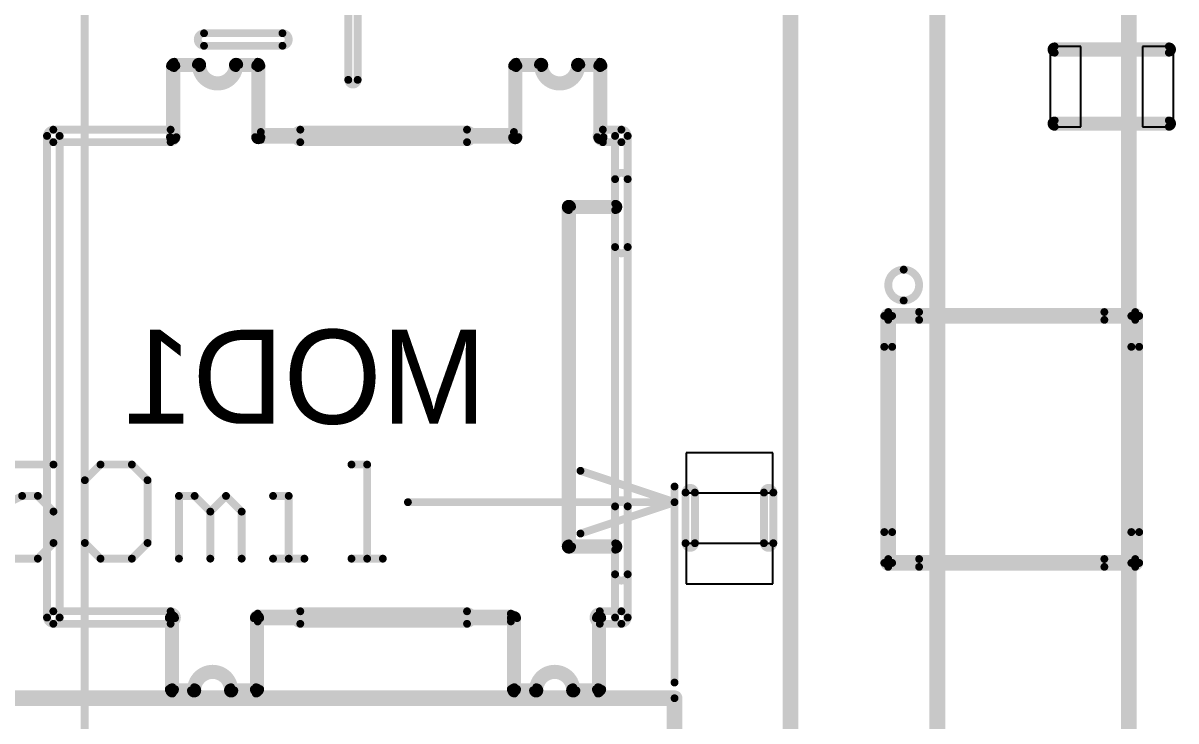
# Model space of a CAD drawing. Header units: millimetres. Extents: x 14 to 185, y 20 to 238.
# Drawn here: x 24.88 to 43.55, y 96.41 to 107.71 of the extents above; entities that cross this region are included whole.
import ezdxf

# ---------------------------------------------------------------- set-up
doc = ezdxf.new("R2010")
doc.units = ezdxf.units.MM
for name, color, linetype in [('BottomOverlay', 54, 'Continuous'), ('Mechanical2', 216, 'Continuous'), ('TopOverlay', 2, 'Continuous')]:
    doc.layers.add(name, color=color, linetype=linetype)

# ---------------------------------------------------------------- blocks, each defined once
blk = doc.blocks.new('ACROBOTIC_DIS_00003_3')
at = {"layer": 'TopOverlay', "const_width": 0.254}
for points in [[(17.594, -19.06), (-9.906, -19.06)], [(17.594, -22.16), (-9.906, -22.16)], [(11.176, -24.536), (-3.556, -24.536)]]:
    blk.add_lwpolyline(points, dxfattribs=at)
blk = doc.blocks.new('POLOLU_2122_5')
at = {"layer": 'Mechanical2', "const_width": 0.127}
for points in [[(-5.588, 13.716), (-5.08, 15.24)], [(-2.159, 15.24), (-5.334, 15.24)], [(-4.572, 13.716), (-5.08, 15.24)], [(-5.08, 10.922), (-5.08, 15.24)], [(9.525, 15.24), (-1.905, 15.24)], [(-1.905, -1.27), (-1.905, 15.24)], [(-4.1656, 10.2616), (-4.1656, 10.5156)], [(-4.1656, 10.0076), (-4.1656, 10.5156)], [(-5.6896, 10.0076), (-5.6896, 10.2616)], [(-4.1656, 10.2616), (-5.6896, 10.2616)], [(-4.1656, 8.9916), (-4.1656, 9.2456)], [(-4.1656, 8.7376), (-4.1656, 9.2456)], [(-5.1816, 8.7376), (-5.1816, 8.9916)], [(-4.1656, 8.9916), (-5.1816, 8.9916)], [(-5.1816, 7.9756), (-4.9276, 8.2296)], [(-4.1656, 8.2296), (-4.9276, 8.2296)], [(-4.9276, 7.7216), (-5.1816, 7.9756)], [(-5.1816, 7.4676), (-4.9276, 7.7216)], [(-4.1656, 7.7216), (-4.9276, 7.7216)], [(-4.1656, 7.7216), (-4.9276, 7.7216)], [(-5.1816, 7.2136), (-5.1816, 7.4676)], [(-4.1656, 7.2136), (-5.1816, 7.2136)], [(-5.6896, 6.4516), (-5.4356, 6.7056)], [(-4.4196, 6.7056), (-5.4356, 6.7056)], [(-4.1656, 6.4516), (-4.4196, 6.7056)], [(-5.6896, 5.9436), (-5.6896, 6.4516)], [(-4.1656, 5.9436), (-4.1656, 6.4516)], [(-5.4356, 5.6896), (-5.6896, 5.9436)], [(-4.4196, 5.6896), (-4.1656, 5.9436)], [(-4.4196, 5.6896), (-5.4356, 5.6896)], [(-5.6896, 4.1656), (-5.6896, 5.1816)], [(-5.1816, 4.9276), (-4.9276, 5.1816)], [(-4.4196, 5.1816), (-4.9276, 5.1816)], [(-4.1656, 4.9276), (-4.4196, 5.1816)], [(-5.1816, 4.6736), (-5.1816, 4.9276)], [(-4.1656, 4.4196), (-4.1656, 4.9276)], [(-4.9276, 4.1656), (-5.1816, 4.6736)]]:
    blk.add_lwpolyline(points, dxfattribs=at)
at = {"layer": 'Mechanical2', "const_width": 0.0635}
for points in [[(-5.36575, 15.24, 1), (-5.30225, 15.24, 1)], [(-5.11175, 15.24, 1), (-5.04825, 15.24, 1)], [(-5.11175, 15.24, 1), (-5.04825, 15.24, 1)], [(-5.11175, 15.24, 1), (-5.04825, 15.24, 1)], [(-2.19075, 15.24, 1), (-2.12725, 15.24, 1)], [(-1.93675, 15.24, 1), (-1.87325, 15.24, 1)], [(-1.93675, 15.24, 1), (-1.87325, 15.24, 1)], [(-5.61975, 13.716, 1), (-5.55625, 13.716, 1)], [(-4.60375, 13.716, 1), (-4.54025, 13.716, 1)], [(-5.11175, 10.922, 1), (-5.04825, 10.922, 1)], [(-4.19735, 10.5156, 1), (-4.13385, 10.5156, 1)], [(-4.19735, 10.5156, 1), (-4.13385, 10.5156, 1)], [(-5.72135, 10.2616, 1), (-5.65785, 10.2616, 1)], [(-5.72135, 10.2616, 1), (-5.65785, 10.2616, 1)], [(-4.19735, 10.2616, 1), (-4.13385, 10.2616, 1)], [(-4.19735, 10.2616, 1), (-4.13385, 10.2616, 1)], [(-5.72135, 10.0076, 1), (-5.65785, 10.0076, 1)], [(-4.19735, 10.0076, 1), (-4.13385, 10.0076, 1)], [(-4.19735, 9.2456, 1), (-4.13385, 9.2456, 1)], [(-4.19735, 9.2456, 1), (-4.13385, 9.2456, 1)], [(-5.21335, 8.9916, 1), (-5.14985, 8.9916, 1)], [(-5.21335, 8.9916, 1), (-5.14985, 8.9916, 1)], [(-4.19735, 8.9916, 1), (-4.13385, 8.9916, 1)], [(-4.19735, 8.9916, 1), (-4.13385, 8.9916, 1)], [(-5.21335, 8.7376, 1), (-5.14985, 8.7376, 1)], [(-4.19735, 8.7376, 1), (-4.13385, 8.7376, 1)], [(-4.95935, 8.2296, 1), (-4.89585, 8.2296, 1)], [(-4.95935, 8.2296, 1), (-4.89585, 8.2296, 1)], [(-4.19735, 8.2296, 1), (-4.13385, 8.2296, 1)], [(-5.21335, 7.9756, 1), (-5.14985, 7.9756, 1)], [(-5.21335, 7.9756, 1), (-5.14985, 7.9756, 1)], [(-4.95935, 7.7216, 1), (-4.89585, 7.7216, 1)], [(-4.95935, 7.7216, 1), (-4.89585, 7.7216, 1)], [(-4.95935, 7.7216, 1), (-4.89585, 7.7216, 1)], [(-4.95935, 7.7216, 1), (-4.89585, 7.7216, 1)], [(-4.19735, 7.7216, 1), (-4.13385, 7.7216, 1)], [(-4.19735, 7.7216, 1), (-4.13385, 7.7216, 1)], [(-5.21335, 7.4676, 1), (-5.14985, 7.4676, 1)], [(-5.21335, 7.4676, 1), (-5.14985, 7.4676, 1)], [(-5.21335, 7.2136, 1), (-5.14985, 7.2136, 1)], [(-5.21335, 7.2136, 1), (-5.14985, 7.2136, 1)], [(-4.19735, 7.2136, 1), (-4.13385, 7.2136, 1)], [(-5.46735, 6.7056, 1), (-5.40385, 6.7056, 1)], [(-5.46735, 6.7056, 1), (-5.40385, 6.7056, 1)], [(-4.45135, 6.7056, 1), (-4.38785, 6.7056, 1)], [(-4.45135, 6.7056, 1), (-4.38785, 6.7056, 1)], [(-5.72135, 6.4516, 1), (-5.65785, 6.4516, 1)], [(-5.72135, 6.4516, 1), (-5.65785, 6.4516, 1)], [(-4.19735, 6.4516, 1), (-4.13385, 6.4516, 1)], [(-4.19735, 6.4516, 1), (-4.13385, 6.4516, 1)], [(-5.72135, 5.9436, 1), (-5.65785, 5.9436, 1)], [(-5.72135, 5.9436, 1), (-5.65785, 5.9436, 1)], [(-4.19735, 5.9436, 1), (-4.13385, 5.9436, 1)], [(-4.19735, 5.9436, 1), (-4.13385, 5.9436, 1)], [(-5.46735, 5.6896, 1), (-5.40385, 5.6896, 1)], [(-5.46735, 5.6896, 1), (-5.40385, 5.6896, 1)], [(-4.45135, 5.6896, 1), (-4.38785, 5.6896, 1)], [(-4.45135, 5.6896, 1), (-4.38785, 5.6896, 1)], [(-5.72135, 5.1816, 1), (-5.65785, 5.1816, 1)], [(-4.95935, 5.1816, 1), (-4.89585, 5.1816, 1)], [(-4.95935, 5.1816, 1), (-4.89585, 5.1816, 1)], [(-4.45135, 5.1816, 1), (-4.38785, 5.1816, 1)], [(-4.45135, 5.1816, 1), (-4.38785, 5.1816, 1)], [(-5.21335, 4.9276, 1), (-5.14985, 4.9276, 1)], [(-5.21335, 4.9276, 1), (-5.14985, 4.9276, 1)], [(-4.19735, 4.9276, 1), (-4.13385, 4.9276, 1)], [(-4.19735, 4.9276, 1), (-4.13385, 4.9276, 1)], [(-5.21335, 4.6736, 1), (-5.14985, 4.6736, 1)], [(-5.21335, 4.6736, 1), (-5.14985, 4.6736, 1)]]:
    blk.add_lwpolyline(points, format="xyb", close=True, dxfattribs=at)
at = {"layer": 'TopOverlay', "const_width": 0.254}
for points in [[(9.525, 15.24), (-1.905, 15.24)], [(-1.905, -1.27), (-1.905, 15.24)]]:
    blk.add_lwpolyline(points, dxfattribs=at)
at = {"layer": 'TopOverlay', "const_width": 0.127}
blk.add_lwpolyline([(-1.9685, 15.24, 1), (-1.8415, 15.24, 1)], format="xyb", close=True, dxfattribs=at)
blk.add_lwpolyline([(-1.9685, 15.24, 1), (-1.8415, 15.24, 1)], format="xyb", close=True, dxfattribs=at)
blk = doc.blocks.new('ADAFRUIT_390_B_12')
at = {"layer": 'BottomOverlay'}
for p, q in [((13.096, -15.414), (11.796, -15.414)), ((11.796, -15.414), (11.796, -15.914)), ((13.096, -15.914), (13.096, -15.414)), ((11.796, -15.914), (13.096, -15.914)), ((13.096, -16.914), (11.796, -16.914)), ((11.796, -16.914), (11.796, -17.414)), ((13.096, -17.414), (13.096, -16.914)), ((11.796, -17.414), (13.096, -17.414)), ((19.025, -21.905), (18.375, -21.905)), ((18.375, -21.905), (18.375, -23.305)), ((19.025, -23.305), (19.025, -21.905)), ((20.498, -21.905), (19.848, -21.905)), ((19.848, -21.905), (19.848, -23.305)), ((20.498, -23.305), (20.498, -21.905)), ((18.375, -23.305), (19.025, -23.305)), ((19.848, -23.305), (20.498, -23.305))]:
    blk.add_line(p, q, dxfattribs=at)
at = {"layer": 'BottomOverlay', "const_width": 0.127}
for points in [[(11.795, -15.489, -1), (11.897, -15.489)], [(12.995, -15.489, -1), (13.097, -15.489)], [(16.097, -16.034, -1), (16.224, -16.034)], [(16.161, -16.097, -1), (16.161, -15.97)], [(16.097, -16.034, -1), (16.224, -16.034)], [(16.161, -16.097, -1), (16.161, -15.97)], [(16.661, -15.97, -1), (16.661, -16.097)], [(19.661, -16.097, -1), (19.661, -15.97)], [(20.098, -16.034, -1), (20.225, -16.034)], [(20.098, -16.034, -1), (20.225, -16.034)], [(20.161, -15.97, -1), (20.161, -16.097)], [(20.161, -15.97, -1), (20.161, -16.097)], [(16.224, -16.534, -1), (16.097, -16.534)], [(20.225, -16.534, -1), (20.098, -16.534)], [(11.897, -17.339, -1), (11.795, -17.339)], [(13.097, -17.339, -1), (12.995, -17.339)], [(16.097, -19.534, -1), (16.224, -19.534)], [(20.098, -19.534, -1), (20.225, -19.534)], [(16.161, -20.098, -1), (16.161, -19.971)], [(16.161, -20.098, -1), (16.161, -19.971)], [(16.224, -20.034, -1), (16.097, -20.034)], [(16.224, -20.034, -1), (16.097, -20.034)], [(16.661, -19.971, -1), (16.661, -20.098)], [(19.661, -20.098, -1), (19.661, -19.971)], [(20.225, -20.034, -1), (20.098, -20.034)], [(20.225, -20.034, -1), (20.098, -20.034)], [(20.161, -19.971, -1), (20.161, -20.098)], [(20.161, -19.971, -1), (20.161, -20.098)], [(19.021, -22.047, -1), (19.021, -21.895)], [(19.841, -21.895, -1), (19.841, -22.047)], [(19.021, -23.317, -1), (19.021, -23.165)], [(19.841, -23.165, -1), (19.841, -23.317)], [(13.143, -24.356, -1), (13.347, -24.356)], [(13.245, -24.458, -1), (13.245, -24.254)], [(13.945, -24.458, -1), (13.945, -24.254)], [(15.045, -24.254, -1), (15.045, -24.458)], [(19.245, -24.458, -1), (19.245, -24.254)], [(20.345, -24.254, -1), (20.345, -24.458)], [(20.943, -24.356, -1), (21.147, -24.356)], [(21.045, -24.254, -1), (21.045, -24.458)], [(14.344, -24.456, -1), (14.446, -24.456)], [(19.844, -24.456, -1), (19.946, -24.456)], [(12.044, -24.706, -1), (12.146, -24.706)], [(12.115, -24.747, -1), (12.115, -24.646)], [(13.347, -24.656, -1), (13.143, -24.656)], [(13.265, -24.646, -1), (13.265, -24.747)], [(21.147, -24.706, -1), (20.943, -24.706)], [(21.055, -24.768, -1), (21.055, -24.666)], [(22.174, -24.736, -1), (22.276, -24.736)], [(22.205, -24.666, -1), (22.205, -24.768)], [(12.095, -25.107, -1), (12.095, -25.005)], [(12.146, -25.056, -1), (12.044, -25.056)], [(12.095, -25.005, -1), (12.095, -25.707)], [(12.095, -25.107, -1), (12.095, -25.605)], [(14.395, -25.257, -1), (14.395, -25.155)], [(14.446, -25.206, -1), (14.344, -25.206)], [(19.946, -25.206, -1), (19.844, -25.206)], [(19.895, -25.155, -1), (19.895, -25.257)], [(22.225, -25.787, -1), (22.225, -25.085)], [(22.225, -25.685, -1), (22.225, -25.187)], [(22.276, -25.136, -1), (22.174, -25.136)], [(22.225, -25.085, -1), (22.225, -25.187)], [(12.044, -25.656, -1), (12.146, -25.656)], [(12.095, -25.707, -1), (12.095, -25.605)], [(22.174, -25.736, -1), (22.276, -25.736)], [(22.225, -25.685, -1), (22.225, -25.787)], [(12.146, -26.056, -1), (12.044, -26.056)], [(12.115, -26.126, -1), (12.115, -26.024)], [(13.182, -26.096, -1), (13.309, -26.096)], [(13.265, -26.024, -1), (13.265, -26.126)], [(20.981, -26.146, -1), (21.108, -26.146)], [(21.055, -26.146, -1), (21.055, -26.045)], [(22.276, -26.086, -1), (22.174, -26.086)], [(22.205, -26.045, -1), (22.205, -26.146)], [(13.143, -26.856, -1), (13.347, -26.856)], [(20.943, -26.856, -1), (21.147, -26.856)], [(12.337, -28.627, -1), (12.337, -28.779)], [(13.347, -29.556, -1), (13.143, -29.556)], [(21.147, -29.556, -1), (20.943, -29.556)], [(11.582, -29.845, -1), (11.786, -29.845)], [(12.044, -30.246, -1), (12.146, -30.246)], [(12.115, -30.287, -1), (12.115, -30.186)], [(13.309, -30.196, -1), (13.182, -30.196)], [(13.265, -30.186, -1), (13.265, -30.287)], [(21.108, -30.246, -1), (20.981, -30.246)], [(21.055, -30.308, -1), (21.055, -30.206)], [(22.174, -30.276, -1), (22.276, -30.276)], [(22.205, -30.206, -1), (22.205, -30.308)], [(12.095, -30.647, -1), (12.095, -30.545)], [(12.146, -30.596, -1), (12.044, -30.596)], [(12.095, -30.545, -1), (12.095, -31.247)], [(12.095, -30.647, -1), (12.095, -31.145)], [(22.225, -31.327, -1), (22.225, -30.625)], [(22.276, -30.676, -1), (22.174, -30.676)], [(22.225, -30.625, -1), (22.225, -30.727)], [(22.225, -31.225, -1), (22.225, -30.727)], [(11.786, -31.115, -1), (11.582, -31.115)], [(12.044, -31.196, -1), (12.146, -31.196)], [(12.095, -31.247, -1), (12.095, -31.145)], [(22.174, -31.276, -1), (22.276, -31.276)], [(22.225, -31.225, -1), (22.225, -31.327)], [(12.146, -31.596, -1), (12.044, -31.596)], [(12.115, -31.666, -1), (12.115, -31.564)], [(13.143, -31.656, -1), (13.347, -31.656)], [(13.265, -31.564, -1), (13.265, -31.666)], [(20.943, -31.656, -1), (21.147, -31.656)], [(21.055, -31.686, -1), (21.055, -31.585)], [(22.205, -31.585, -1), (22.205, -31.686)], [(22.276, -31.626, -1), (22.174, -31.626)], [(13.245, -33.658, -1), (13.245, -33.454)], [(21.045, -33.454, -1), (21.045, -33.658)], [(13.347, -33.556, -1), (13.143, -33.556)], [(21.147, -33.556, -1), (20.943, -33.556)]]:
    blk.add_lwpolyline(points, format="xyb", dxfattribs=at)
for points in [[(11.795, -17.339), (11.795, -15.489)], [(11.897, -17.339), (11.897, -15.489)], [(12.995, -17.339), (12.995, -15.489)], [(13.097, -17.339), (13.097, -15.489)], [(16.097, -20.034), (16.097, -16.034)], [(16.097, -16.534), (16.097, -16.034)], [(20.161, -15.97), (16.161, -15.97)], [(16.661, -15.97), (16.161, -15.97)], [(20.161, -16.097), (16.161, -16.097)], [(16.661, -16.097), (16.161, -16.097)], [(16.224, -20.034), (16.224, -16.034)], [(16.224, -16.534), (16.224, -16.034)], [(20.161, -15.97), (19.661, -15.97)], [(20.161, -16.097), (19.661, -16.097)], [(20.098, -20.034), (20.098, -16.034)], [(20.098, -16.534), (20.098, -16.034)], [(20.225, -20.034), (20.225, -16.034)], [(20.225, -16.534), (20.225, -16.034)], [(16.097, -20.034), (16.097, -19.534)], [(16.224, -20.034), (16.224, -19.534)], [(20.098, -20.034), (20.098, -19.534)], [(20.225, -20.034), (20.225, -19.534)], [(20.161, -19.971), (16.161, -19.971)], [(16.661, -19.971), (16.161, -19.971)], [(20.161, -19.971), (19.661, -19.971)], [(20.161, -20.098), (16.161, -20.098)], [(16.661, -20.098), (16.161, -20.098)], [(20.161, -20.098), (19.661, -20.098)], [(19.841, -21.895), (19.021, -21.895)], [(19.841, -22.047), (19.021, -22.047)], [(19.841, -23.165), (19.021, -23.165)], [(19.841, -23.317), (19.021, -23.317)], [(21.045, -24.254), (13.245, -24.254)], [(15.045, -24.254), (13.945, -24.254)], [(20.345, -24.254), (19.245, -24.254)], [(13.143, -24.656), (13.143, -24.356)], [(21.045, -24.458), (13.245, -24.458)], [(13.347, -24.656), (13.347, -24.356)], [(15.045, -24.458), (13.945, -24.458)], [(14.344, -25.206), (14.344, -24.456)], [(14.446, -25.206), (14.446, -24.456)], [(20.345, -24.458), (19.245, -24.458)], [(19.844, -25.206), (19.844, -24.456)], [(19.946, -25.206), (19.946, -24.456)], [(20.943, -24.706), (20.943, -24.356)], [(21.147, -24.706), (21.147, -24.356)], [(12.044, -25.056), (12.044, -24.706)], [(13.265, -24.646), (12.115, -24.646)], [(12.146, -25.056), (12.146, -24.706)], [(22.205, -24.666), (21.055, -24.666)], [(13.265, -24.747), (12.115, -24.747)], [(22.205, -24.768), (21.055, -24.768)], [(22.174, -25.136), (22.174, -24.736)], [(22.276, -25.136), (22.276, -24.736)], [(19.895, -25.155), (14.395, -25.155)], [(19.895, -25.257), (14.395, -25.257)], [(12.044, -26.056), (12.044, -25.656)], [(12.146, -26.056), (12.146, -25.656)], [(22.174, -26.086), (22.174, -25.736)], [(22.276, -26.086), (22.276, -25.736)], [(13.265, -26.024), (12.115, -26.024)], [(13.265, -26.126), (12.115, -26.126)], [(13.182, -30.196), (13.182, -26.096)], [(13.309, -30.196), (13.309, -26.096)], [(20.981, -30.246), (20.981, -26.146)], [(22.205, -26.045), (21.055, -26.045)], [(22.205, -26.146), (21.055, -26.146)], [(21.108, -30.246), (21.108, -26.146)], [(13.143, -29.556), (13.143, -26.856)], [(13.347, -29.556), (13.347, -26.856)], [(20.943, -29.556), (20.943, -26.856)], [(21.147, -29.556), (21.147, -26.856)], [(12.337, -28.627), (11.252, -28.627)], [(12.337, -28.779), (11.252, -28.779)], [(11.582, -31.115), (11.582, -29.845)], [(11.786, -31.115), (11.786, -29.845)], [(12.044, -30.596), (12.044, -30.246)], [(13.265, -30.186), (12.115, -30.186)], [(13.265, -30.287), (12.115, -30.287)], [(12.146, -30.596), (12.146, -30.246)], [(22.205, -30.206), (21.055, -30.206)], [(22.205, -30.308), (21.055, -30.308)], [(22.174, -30.676), (22.174, -30.276)], [(22.276, -30.676), (22.276, -30.276)], [(12.044, -31.596), (12.044, -31.196)], [(12.146, -31.596), (12.146, -31.196)], [(22.174, -31.626), (22.174, -31.276)], [(22.276, -31.626), (22.276, -31.276)], [(13.265, -31.564), (12.115, -31.564)], [(22.205, -31.585), (21.055, -31.585)], [(13.265, -31.666), (12.115, -31.666)], [(13.143, -33.556), (13.143, -31.656)], [(13.347, -33.556), (13.347, -31.656)], [(20.943, -33.556), (20.943, -31.656)], [(22.205, -31.686), (21.055, -31.686)], [(21.147, -33.556), (21.147, -31.656)], [(37.682, -33.047), (3, -33.047)], [(21.045, -33.454), (13.245, -33.454)], [(21.045, -33.658), (13.245, -33.658)]]:
    blk.add_lwpolyline(points, dxfattribs=at)
at = {"layer": 'BottomOverlay'}
for points, const_width in [([(11.763, -15.489, 1), (11.827, -15.489, 1)], 0.0635), ([(11.763, -15.489, 1), (11.827, -15.489, 1)], 0.0635), ([(11.865, -15.489, 1), (11.929, -15.489, 1)], 0.0635), ([(11.865, -15.489, 1), (11.929, -15.489, 1)], 0.0635), ([(12.963, -15.489, 1), (13.027, -15.489, 1)], 0.0635), ([(12.963, -15.489, 1), (13.027, -15.489, 1)], 0.0635), ([(13.065, -15.489, 1), (13.129, -15.489, 1)], 0.0635), ([(13.065, -15.489, 1), (13.129, -15.489, 1)], 0.0635), ([(16.066, -16.034, 1), (16.129, -16.034, 1)], 0.0635), ([(16.066, -16.034, 1), (16.129, -16.034, 1)], 0.0635), ([(16.066, -16.034, 1), (16.129, -16.034, 1)], 0.0635), ([(16.066, -16.034, 1), (16.129, -16.034, 1)], 0.0635), ([(16.129, -15.97, 1), (16.193, -15.97, 1)], 0.0635), ([(16.129, -15.97, 1), (16.193, -15.97, 1)], 0.0635), ([(16.129, -15.97, 1), (16.193, -15.97, 1)], 0.0635), ([(16.129, -15.97, 1), (16.193, -15.97, 1)], 0.0635), ([(16.129, -16.097, 1), (16.193, -16.097, 1)], 0.0635), ([(16.129, -16.097, 1), (16.193, -16.097, 1)], 0.0635), ([(16.129, -16.097, 1), (16.193, -16.097, 1)], 0.0635), ([(16.129, -16.097, 1), (16.193, -16.097, 1)], 0.0635), ([(16.193, -16.034, 1), (16.256, -16.034, 1)], 0.0635), ([(16.193, -16.034, 1), (16.256, -16.034, 1)], 0.0635), ([(16.193, -16.034, 1), (16.256, -16.034, 1)], 0.0635), ([(16.193, -16.034, 1), (16.256, -16.034, 1)], 0.0635), ([(16.629, -15.97, 1), (16.693, -15.97, 1)], 0.0635), ([(16.629, -15.97, 1), (16.693, -15.97, 1)], 0.0635), ([(16.629, -16.097, 1), (16.693, -16.097, 1)], 0.0635), ([(16.629, -16.097, 1), (16.693, -16.097, 1)], 0.0635), ([(19.629, -15.97, 1), (19.693, -15.97, 1)], 0.0635), ([(19.629, -15.97, 1), (19.693, -15.97, 1)], 0.0635), ([(19.629, -16.097, 1), (19.693, -16.097, 1)], 0.0635), ([(19.629, -16.097, 1), (19.693, -16.097, 1)], 0.0635), ([(20.066, -16.034, 1), (20.129, -16.034, 1)], 0.0635), ([(20.066, -16.034, 1), (20.129, -16.034, 1)], 0.0635), ([(20.066, -16.034, 1), (20.129, -16.034, 1)], 0.0635), ([(20.066, -16.034, 1), (20.129, -16.034, 1)], 0.0635), ([(20.129, -15.97, 1), (20.193, -15.97, 1)], 0.0635), ([(20.129, -15.97, 1), (20.193, -15.97, 1)], 0.0635), ([(20.129, -15.97, 1), (20.193, -15.97, 1)], 0.0635), ([(20.129, -15.97, 1), (20.193, -15.97, 1)], 0.0635), ([(20.129, -16.097, 1), (20.193, -16.097, 1)], 0.0635), ([(20.129, -16.097, 1), (20.193, -16.097, 1)], 0.0635), ([(20.129, -16.097, 1), (20.193, -16.097, 1)], 0.0635), ([(20.129, -16.097, 1), (20.193, -16.097, 1)], 0.0635), ([(20.193, -16.034, 1), (20.256, -16.034, 1)], 0.0635), ([(20.193, -16.034, 1), (20.256, -16.034, 1)], 0.0635), ([(20.193, -16.034, 1), (20.256, -16.034, 1)], 0.0635), ([(20.193, -16.034, 1), (20.256, -16.034, 1)], 0.0635), ([(16.066, -16.534, 1), (16.129, -16.534, 1)], 0.0635), ([(16.066, -16.534, 1), (16.129, -16.534, 1)], 0.0635), ([(16.193, -16.534, 1), (16.256, -16.534, 1)], 0.0635), ([(16.193, -16.534, 1), (16.256, -16.534, 1)], 0.0635), ([(20.066, -16.534, 1), (20.129, -16.534, 1)], 0.0635), ([(20.066, -16.534, 1), (20.129, -16.534, 1)], 0.0635), ([(20.193, -16.534, 1), (20.256, -16.534, 1)], 0.0635), ([(20.193, -16.534, 1), (20.256, -16.534, 1)], 0.0635), ([(11.763, -17.339, 1), (11.827, -17.339, 1)], 0.0635), ([(11.763, -17.339, 1), (11.827, -17.339, 1)], 0.0635), ([(11.865, -17.339, 1), (11.929, -17.339, 1)], 0.0635), ([(11.865, -17.339, 1), (11.929, -17.339, 1)], 0.0635), ([(12.963, -17.339, 1), (13.027, -17.339, 1)], 0.0635), ([(12.963, -17.339, 1), (13.027, -17.339, 1)], 0.0635), ([(13.065, -17.339, 1), (13.129, -17.339, 1)], 0.0635), ([(13.065, -17.339, 1), (13.129, -17.339, 1)], 0.0635), ([(15.911, -19.784, 1), (15.411, -19.784, 1)], 0.127), ([(16.066, -19.534, 1), (16.129, -19.534, 1)], 0.0635), ([(16.066, -19.534, 1), (16.129, -19.534, 1)], 0.0635), ([(16.193, -19.534, 1), (16.256, -19.534, 1)], 0.0635), ([(16.193, -19.534, 1), (16.256, -19.534, 1)], 0.0635), ([(20.066, -19.534, 1), (20.129, -19.534, 1)], 0.0635), ([(20.066, -19.534, 1), (20.129, -19.534, 1)], 0.0635), ([(20.193, -19.534, 1), (20.256, -19.534, 1)], 0.0635), ([(20.193, -19.534, 1), (20.256, -19.534, 1)], 0.0635), ([(15.379, -19.784, 1), (15.443, -19.784, 1)], 0.0635), ([(15.879, -19.784, 1), (15.943, -19.784, 1)], 0.0635), ([(16.066, -20.034, 1), (16.129, -20.034, 1)], 0.0635), ([(16.066, -20.034, 1), (16.129, -20.034, 1)], 0.0635), ([(16.066, -20.034, 1), (16.129, -20.034, 1)], 0.0635), ([(16.066, -20.034, 1), (16.129, -20.034, 1)], 0.0635), ([(16.129, -19.971, 1), (16.193, -19.971, 1)], 0.0635), ([(16.129, -19.971, 1), (16.193, -19.971, 1)], 0.0635), ([(16.129, -19.971, 1), (16.193, -19.971, 1)], 0.0635), ([(16.129, -19.971, 1), (16.193, -19.971, 1)], 0.0635), ([(16.193, -20.034, 1), (16.256, -20.034, 1)], 0.0635), ([(16.193, -20.034, 1), (16.256, -20.034, 1)], 0.0635), ([(16.193, -20.034, 1), (16.256, -20.034, 1)], 0.0635), ([(16.193, -20.034, 1), (16.256, -20.034, 1)], 0.0635), ([(16.629, -19.971, 1), (16.693, -19.971, 1)], 0.0635), ([(16.629, -19.971, 1), (16.693, -19.971, 1)], 0.0635), ([(19.629, -19.971, 1), (19.693, -19.971, 1)], 0.0635), ([(19.629, -19.971, 1), (19.693, -19.971, 1)], 0.0635), ([(20.066, -20.034, 1), (20.129, -20.034, 1)], 0.0635), ([(20.066, -20.034, 1), (20.129, -20.034, 1)], 0.0635), ([(20.066, -20.034, 1), (20.129, -20.034, 1)], 0.0635), ([(20.066, -20.034, 1), (20.129, -20.034, 1)], 0.0635), ([(20.129, -19.971, 1), (20.193, -19.971, 1)], 0.0635), ([(20.129, -19.971, 1), (20.193, -19.971, 1)], 0.0635), ([(20.129, -19.971, 1), (20.193, -19.971, 1)], 0.0635), ([(20.129, -19.971, 1), (20.193, -19.971, 1)], 0.0635), ([(20.193, -20.034, 1), (20.256, -20.034, 1)], 0.0635), ([(20.193, -20.034, 1), (20.256, -20.034, 1)], 0.0635), ([(20.193, -20.034, 1), (20.256, -20.034, 1)], 0.0635), ([(20.193, -20.034, 1), (20.256, -20.034, 1)], 0.0635), ([(16.129, -20.098, 1), (16.193, -20.098, 1)], 0.0635), ([(16.129, -20.098, 1), (16.193, -20.098, 1)], 0.0635), ([(16.129, -20.098, 1), (16.193, -20.098, 1)], 0.0635), ([(16.129, -20.098, 1), (16.193, -20.098, 1)], 0.0635), ([(16.629, -20.098, 1), (16.693, -20.098, 1)], 0.0635), ([(16.629, -20.098, 1), (16.693, -20.098, 1)], 0.0635), ([(19.629, -20.098, 1), (19.693, -20.098, 1)], 0.0635), ([(19.629, -20.098, 1), (19.693, -20.098, 1)], 0.0635), ([(20.129, -20.098, 1), (20.193, -20.098, 1)], 0.0635), ([(20.129, -20.098, 1), (20.193, -20.098, 1)], 0.0635), ([(20.129, -20.098, 1), (20.193, -20.098, 1)], 0.0635), ([(20.129, -20.098, 1), (20.193, -20.098, 1)], 0.0635), ([(18.989, -21.895, 1), (19.053, -21.895, 1)], 0.0635), ([(18.989, -21.895, 1), (19.053, -21.895, 1)], 0.0635), ([(19.809, -21.895, 1), (19.873, -21.895, 1)], 0.0635), ([(19.809, -21.895, 1), (19.873, -21.895, 1)], 0.0635), ([(18.989, -22.047, 1), (19.053, -22.047, 1)], 0.0635), ([(18.989, -22.047, 1), (19.053, -22.047, 1)], 0.0635), ([(19.809, -22.047, 1), (19.873, -22.047, 1)], 0.0635), ([(19.809, -22.047, 1), (19.873, -22.047, 1)], 0.0635), ([(18.989, -23.165, 1), (19.053, -23.165, 1)], 0.0635), ([(18.989, -23.165, 1), (19.053, -23.165, 1)], 0.0635), ([(19.809, -23.165, 1), (19.873, -23.165, 1)], 0.0635), ([(19.809, -23.165, 1), (19.873, -23.165, 1)], 0.0635), ([(18.989, -23.317, 1), (19.053, -23.317, 1)], 0.0635), ([(18.989, -23.317, 1), (19.053, -23.317, 1)], 0.0635), ([(19.809, -23.317, 1), (19.873, -23.317, 1)], 0.0635), ([(19.809, -23.317, 1), (19.873, -23.317, 1)], 0.0635), ([(13.213, -24.254, 1), (13.277, -24.254, 1)], 0.0635), ([(13.213, -24.254, 1), (13.277, -24.254, 1)], 0.0635), ([(13.913, -24.254, 1), (13.977, -24.254, 1)], 0.0635), ([(13.913, -24.254, 1), (13.977, -24.254, 1)], 0.0635), ([(15.013, -24.254, 1), (15.077, -24.254, 1)], 0.0635), ([(15.013, -24.254, 1), (15.077, -24.254, 1)], 0.0635), ([(19.213, -24.254, 1), (19.277, -24.254, 1)], 0.0635), ([(19.213, -24.254, 1), (19.277, -24.254, 1)], 0.0635), ([(20.313, -24.254, 1), (20.377, -24.254, 1)], 0.0635), ([(20.313, -24.254, 1), (20.377, -24.254, 1)], 0.0635), ([(21.013, -24.254, 1), (21.077, -24.254, 1)], 0.0635), ([(21.013, -24.254, 1), (21.077, -24.254, 1)], 0.0635), ([(13.112, -24.356, 1), (13.175, -24.356, 1)], 0.0635), ([(13.112, -24.356, 1), (13.175, -24.356, 1)], 0.0635), ([(13.213, -24.458, 1), (13.277, -24.458, 1)], 0.0635), ([(13.213, -24.458, 1), (13.277, -24.458, 1)], 0.0635), ([(13.315, -24.356, 1), (13.378, -24.356, 1)], 0.0635), ([(13.315, -24.356, 1), (13.378, -24.356, 1)], 0.0635), ([(13.913, -24.458, 1), (13.977, -24.458, 1)], 0.0635), ([(13.913, -24.458, 1), (13.977, -24.458, 1)], 0.0635), ([(14.312, -24.456, 1), (14.376, -24.456, 1)], 0.0635), ([(14.312, -24.456, 1), (14.376, -24.456, 1)], 0.0635), ([(14.414, -24.456, 1), (14.478, -24.456, 1)], 0.0635), ([(14.414, -24.456, 1), (14.478, -24.456, 1)], 0.0635), ([(15.013, -24.458, 1), (15.077, -24.458, 1)], 0.0635), ([(15.013, -24.458, 1), (15.077, -24.458, 1)], 0.0635), ([(19.213, -24.458, 1), (19.277, -24.458, 1)], 0.0635), ([(19.213, -24.458, 1), (19.277, -24.458, 1)], 0.0635), ([(19.812, -24.456, 1), (19.876, -24.456, 1)], 0.0635), ([(19.812, -24.456, 1), (19.876, -24.456, 1)], 0.0635), ([(19.914, -24.456, 1), (19.978, -24.456, 1)], 0.0635), ([(19.914, -24.456, 1), (19.978, -24.456, 1)], 0.0635), ([(20.313, -24.458, 1), (20.377, -24.458, 1)], 0.0635), ([(20.313, -24.458, 1), (20.377, -24.458, 1)], 0.0635), ([(20.912, -24.356, 1), (20.975, -24.356, 1)], 0.0635), ([(20.912, -24.356, 1), (20.975, -24.356, 1)], 0.0635), ([(21.013, -24.458, 1), (21.077, -24.458, 1)], 0.0635), ([(21.013, -24.458, 1), (21.077, -24.458, 1)], 0.0635), ([(21.115, -24.356, 1), (21.178, -24.356, 1)], 0.0635), ([(21.115, -24.356, 1), (21.178, -24.356, 1)], 0.0635), ([(12.012, -24.706, 1), (12.076, -24.706, 1)], 0.0635), ([(12.012, -24.706, 1), (12.076, -24.706, 1)], 0.0635), ([(12.083, -24.646, 1), (12.147, -24.646, 1)], 0.0635), ([(12.083, -24.646, 1), (12.147, -24.646, 1)], 0.0635), ([(12.114, -24.706, 1), (12.178, -24.706, 1)], 0.0635), ([(12.114, -24.706, 1), (12.178, -24.706, 1)], 0.0635), ([(13.112, -24.656, 1), (13.175, -24.656, 1)], 0.0635), ([(13.112, -24.656, 1), (13.175, -24.656, 1)], 0.0635), ([(13.233, -24.646, 1), (13.297, -24.646, 1)], 0.0635), ([(13.233, -24.646, 1), (13.297, -24.646, 1)], 0.0635), ([(13.315, -24.656, 1), (13.378, -24.656, 1)], 0.0635), ([(13.315, -24.656, 1), (13.378, -24.656, 1)], 0.0635), ([(20.912, -24.706, 1), (20.975, -24.706, 1)], 0.0635), ([(20.912, -24.706, 1), (20.975, -24.706, 1)], 0.0635), ([(21.023, -24.666, 1), (21.087, -24.666, 1)], 0.0635), ([(21.023, -24.666, 1), (21.087, -24.666, 1)], 0.0635), ([(21.115, -24.706, 1), (21.178, -24.706, 1)], 0.0635), ([(21.115, -24.706, 1), (21.178, -24.706, 1)], 0.0635), ([(22.173, -24.666, 1), (22.237, -24.666, 1)], 0.0635), ([(22.173, -24.666, 1), (22.237, -24.666, 1)], 0.0635), ([(12.083, -24.747, 1), (12.147, -24.747, 1)], 0.0635), ([(12.083, -24.747, 1), (12.147, -24.747, 1)], 0.0635), ([(13.233, -24.747, 1), (13.297, -24.747, 1)], 0.0635), ([(13.233, -24.747, 1), (13.297, -24.747, 1)], 0.0635), ([(21.023, -24.768, 1), (21.087, -24.768, 1)], 0.0635), ([(21.023, -24.768, 1), (21.087, -24.768, 1)], 0.0635), ([(22.142, -24.736, 1), (22.206, -24.736, 1)], 0.0635), ([(22.142, -24.736, 1), (22.206, -24.736, 1)], 0.0635), ([(22.173, -24.768, 1), (22.237, -24.768, 1)], 0.0635), ([(22.173, -24.768, 1), (22.237, -24.768, 1)], 0.0635), ([(22.244, -24.736, 1), (22.308, -24.736, 1)], 0.0635), ([(22.244, -24.736, 1), (22.308, -24.736, 1)], 0.0635), ([(12.012, -25.056, 1), (12.076, -25.056, 1)], 0.0635), ([(12.012, -25.056, 1), (12.076, -25.056, 1)], 0.0635), ([(12.063, -25.005, 1), (12.127, -25.005, 1)], 0.0635), ([(12.063, -25.005, 1), (12.127, -25.005, 1)], 0.0635), ([(12.114, -25.056, 1), (12.178, -25.056, 1)], 0.0635), ([(12.114, -25.056, 1), (12.178, -25.056, 1)], 0.0635), ([(12.063, -25.107, 1), (12.127, -25.107, 1)], 0.0635), ([(12.063, -25.107, 1), (12.127, -25.107, 1)], 0.0635), ([(14.312, -25.206, 1), (14.376, -25.206, 1)], 0.0635), ([(14.312, -25.206, 1), (14.376, -25.206, 1)], 0.0635), ([(14.363, -25.155, 1), (14.427, -25.155, 1)], 0.0635), ([(14.363, -25.155, 1), (14.427, -25.155, 1)], 0.0635), ([(14.363, -25.257, 1), (14.427, -25.257, 1)], 0.0635), ([(14.363, -25.257, 1), (14.427, -25.257, 1)], 0.0635), ([(14.414, -25.206, 1), (14.478, -25.206, 1)], 0.0635), ([(14.414, -25.206, 1), (14.478, -25.206, 1)], 0.0635), ([(19.812, -25.206, 1), (19.876, -25.206, 1)], 0.0635), ([(19.812, -25.206, 1), (19.876, -25.206, 1)], 0.0635), ([(19.863, -25.155, 1), (19.927, -25.155, 1)], 0.0635), ([(19.863, -25.155, 1), (19.927, -25.155, 1)], 0.0635), ([(19.863, -25.257, 1), (19.927, -25.257, 1)], 0.0635), ([(19.863, -25.257, 1), (19.927, -25.257, 1)], 0.0635), ([(19.914, -25.206, 1), (19.978, -25.206, 1)], 0.0635), ([(19.914, -25.206, 1), (19.978, -25.206, 1)], 0.0635), ([(22.142, -25.136, 1), (22.206, -25.136, 1)], 0.0635), ([(22.142, -25.136, 1), (22.206, -25.136, 1)], 0.0635), ([(22.193, -25.085, 1), (22.257, -25.085, 1)], 0.0635), ([(22.193, -25.085, 1), (22.257, -25.085, 1)], 0.0635), ([(22.193, -25.187, 1), (22.257, -25.187, 1)], 0.0635), ([(22.193, -25.187, 1), (22.257, -25.187, 1)], 0.0635), ([(22.244, -25.136, 1), (22.308, -25.136, 1)], 0.0635), ([(22.244, -25.136, 1), (22.308, -25.136, 1)], 0.0635), ([(12.063, -25.605, 1), (12.127, -25.605, 1)], 0.0635), ([(12.063, -25.605, 1), (12.127, -25.605, 1)], 0.0635), ([(12.012, -25.656, 1), (12.076, -25.656, 1)], 0.0635), ([(12.012, -25.656, 1), (12.076, -25.656, 1)], 0.0635), ([(12.063, -25.707, 1), (12.127, -25.707, 1)], 0.0635), ([(12.063, -25.707, 1), (12.127, -25.707, 1)], 0.0635), ([(12.114, -25.656, 1), (12.178, -25.656, 1)], 0.0635), ([(12.114, -25.656, 1), (12.178, -25.656, 1)], 0.0635), ([(22.142, -25.736, 1), (22.206, -25.736, 1)], 0.0635), ([(22.142, -25.736, 1), (22.206, -25.736, 1)], 0.0635), ([(22.193, -25.685, 1), (22.257, -25.685, 1)], 0.0635), ([(22.193, -25.685, 1), (22.257, -25.685, 1)], 0.0635), ([(22.193, -25.787, 1), (22.257, -25.787, 1)], 0.0635), ([(22.193, -25.787, 1), (22.257, -25.787, 1)], 0.0635), ([(22.244, -25.736, 1), (22.308, -25.736, 1)], 0.0635), ([(22.244, -25.736, 1), (22.308, -25.736, 1)], 0.0635), ([(12.012, -26.056, 1), (12.076, -26.056, 1)], 0.0635), ([(12.012, -26.056, 1), (12.076, -26.056, 1)], 0.0635), ([(12.083, -26.024, 1), (12.147, -26.024, 1)], 0.0635), ([(12.083, -26.024, 1), (12.147, -26.024, 1)], 0.0635), ([(12.083, -26.126, 1), (12.147, -26.126, 1)], 0.0635), ([(12.083, -26.126, 1), (12.147, -26.126, 1)], 0.0635), ([(12.114, -26.056, 1), (12.178, -26.056, 1)], 0.0635), ([(12.114, -26.056, 1), (12.178, -26.056, 1)], 0.0635), ([(13.15, -26.096, 1), (13.213, -26.096, 1)], 0.0635), ([(13.15, -26.096, 1), (13.213, -26.096, 1)], 0.0635), ([(13.233, -26.024, 1), (13.297, -26.024, 1)], 0.0635), ([(13.233, -26.024, 1), (13.297, -26.024, 1)], 0.0635), ([(13.233, -26.126, 1), (13.297, -26.126, 1)], 0.0635), ([(13.233, -26.126, 1), (13.297, -26.126, 1)], 0.0635), ([(13.277, -26.096, 1), (13.34, -26.096, 1)], 0.0635), ([(13.277, -26.096, 1), (13.34, -26.096, 1)], 0.0635), ([(20.95, -26.146, 1), (21.013, -26.146, 1)], 0.0635), ([(20.95, -26.146, 1), (21.013, -26.146, 1)], 0.0635), ([(21.023, -26.045, 1), (21.087, -26.045, 1)], 0.0635), ([(21.023, -26.045, 1), (21.087, -26.045, 1)], 0.0635), ([(21.023, -26.146, 1), (21.087, -26.146, 1)], 0.0635), ([(21.023, -26.146, 1), (21.087, -26.146, 1)], 0.0635), ([(21.077, -26.146, 1), (21.14, -26.146, 1)], 0.0635), ([(21.077, -26.146, 1), (21.14, -26.146, 1)], 0.0635), ([(22.142, -26.086, 1), (22.206, -26.086, 1)], 0.0635), ([(22.142, -26.086, 1), (22.206, -26.086, 1)], 0.0635), ([(22.173, -26.045, 1), (22.237, -26.045, 1)], 0.0635), ([(22.173, -26.045, 1), (22.237, -26.045, 1)], 0.0635), ([(22.173, -26.146, 1), (22.237, -26.146, 1)], 0.0635), ([(22.173, -26.146, 1), (22.237, -26.146, 1)], 0.0635), ([(22.244, -26.086, 1), (22.308, -26.086, 1)], 0.0635), ([(22.244, -26.086, 1), (22.308, -26.086, 1)], 0.0635), ([(13.112, -26.856, 1), (13.175, -26.856, 1)], 0.0635), ([(13.112, -26.856, 1), (13.175, -26.856, 1)], 0.0635), ([(13.315, -26.856, 1), (13.378, -26.856, 1)], 0.0635), ([(13.315, -26.856, 1), (13.378, -26.856, 1)], 0.0635), ([(20.912, -26.856, 1), (20.975, -26.856, 1)], 0.0635), ([(20.912, -26.856, 1), (20.975, -26.856, 1)], 0.0635), ([(21.115, -26.856, 1), (21.178, -26.856, 1)], 0.0635), ([(21.115, -26.856, 1), (21.178, -26.856, 1)], 0.0635), ([(12.305, -28.627, 1), (12.369, -28.627, 1)], 0.0635), ([(12.305, -28.627, 1), (12.369, -28.627, 1)], 0.0635), ([(12.305, -28.779, 1), (12.369, -28.779, 1)], 0.0635), ([(12.305, -28.779, 1), (12.369, -28.779, 1)], 0.0635), ([(13.112, -29.556, 1), (13.175, -29.556, 1)], 0.0635), ([(13.112, -29.556, 1), (13.175, -29.556, 1)], 0.0635), ([(13.315, -29.556, 1), (13.378, -29.556, 1)], 0.0635), ([(13.315, -29.556, 1), (13.378, -29.556, 1)], 0.0635), ([(20.912, -29.556, 1), (20.975, -29.556, 1)], 0.0635), ([(20.912, -29.556, 1), (20.975, -29.556, 1)], 0.0635), ([(21.115, -29.556, 1), (21.178, -29.556, 1)], 0.0635), ([(21.115, -29.556, 1), (21.178, -29.556, 1)], 0.0635), ([(11.551, -29.845, 1), (11.614, -29.845, 1)], 0.0635), ([(11.551, -29.845, 1), (11.614, -29.845, 1)], 0.0635), ([(11.754, -29.845, 1), (11.817, -29.845, 1)], 0.0635), ([(11.754, -29.845, 1), (11.817, -29.845, 1)], 0.0635), ([(12.012, -30.246, 1), (12.076, -30.246, 1)], 0.0635), ([(12.012, -30.246, 1), (12.076, -30.246, 1)], 0.0635), ([(12.083, -30.186, 1), (12.147, -30.186, 1)], 0.0635), ([(12.083, -30.186, 1), (12.147, -30.186, 1)], 0.0635), ([(12.083, -30.287, 1), (12.147, -30.287, 1)], 0.0635), ([(12.083, -30.287, 1), (12.147, -30.287, 1)], 0.0635), ([(12.114, -30.246, 1), (12.178, -30.246, 1)], 0.0635), ([(12.114, -30.246, 1), (12.178, -30.246, 1)], 0.0635), ([(13.15, -30.196, 1), (13.213, -30.196, 1)], 0.0635), ([(13.15, -30.196, 1), (13.213, -30.196, 1)], 0.0635), ([(13.233, -30.186, 1), (13.297, -30.186, 1)], 0.0635), ([(13.233, -30.186, 1), (13.297, -30.186, 1)], 0.0635), ([(13.233, -30.287, 1), (13.297, -30.287, 1)], 0.0635), ([(13.233, -30.287, 1), (13.297, -30.287, 1)], 0.0635), ([(13.277, -30.196, 1), (13.34, -30.196, 1)], 0.0635), ([(13.277, -30.196, 1), (13.34, -30.196, 1)], 0.0635), ([(20.95, -30.246, 1), (21.013, -30.246, 1)], 0.0635), ([(20.95, -30.246, 1), (21.013, -30.246, 1)], 0.0635), ([(21.023, -30.206, 1), (21.087, -30.206, 1)], 0.0635), ([(21.023, -30.206, 1), (21.087, -30.206, 1)], 0.0635), ([(21.023, -30.308, 1), (21.087, -30.308, 1)], 0.0635), ([(21.023, -30.308, 1), (21.087, -30.308, 1)], 0.0635), ([(21.077, -30.246, 1), (21.14, -30.246, 1)], 0.0635), ([(21.077, -30.246, 1), (21.14, -30.246, 1)], 0.0635), ([(22.142, -30.276, 1), (22.206, -30.276, 1)], 0.0635), ([(22.142, -30.276, 1), (22.206, -30.276, 1)], 0.0635), ([(22.173, -30.206, 1), (22.237, -30.206, 1)], 0.0635), ([(22.173, -30.206, 1), (22.237, -30.206, 1)], 0.0635), ([(22.173, -30.308, 1), (22.237, -30.308, 1)], 0.0635), ([(22.173, -30.308, 1), (22.237, -30.308, 1)], 0.0635), ([(22.244, -30.276, 1), (22.308, -30.276, 1)], 0.0635), ([(22.244, -30.276, 1), (22.308, -30.276, 1)], 0.0635), ([(12.012, -30.596, 1), (12.076, -30.596, 1)], 0.0635), ([(12.012, -30.596, 1), (12.076, -30.596, 1)], 0.0635), ([(12.063, -30.545, 1), (12.127, -30.545, 1)], 0.0635), ([(12.063, -30.545, 1), (12.127, -30.545, 1)], 0.0635), ([(12.063, -30.647, 1), (12.127, -30.647, 1)], 0.0635), ([(12.063, -30.647, 1), (12.127, -30.647, 1)], 0.0635), ([(12.114, -30.596, 1), (12.178, -30.596, 1)], 0.0635), ([(12.114, -30.596, 1), (12.178, -30.596, 1)], 0.0635), ([(22.142, -30.676, 1), (22.206, -30.676, 1)], 0.0635), ([(22.142, -30.676, 1), (22.206, -30.676, 1)], 0.0635), ([(22.193, -30.625, 1), (22.257, -30.625, 1)], 0.0635), ([(22.193, -30.625, 1), (22.257, -30.625, 1)], 0.0635), ([(22.244, -30.676, 1), (22.308, -30.676, 1)], 0.0635), ([(22.244, -30.676, 1), (22.308, -30.676, 1)], 0.0635), ([(22.193, -30.727, 1), (22.257, -30.727, 1)], 0.0635), ([(22.193, -30.727, 1), (22.257, -30.727, 1)], 0.0635), ([(11.551, -31.115, 1), (11.614, -31.115, 1)], 0.0635), ([(11.551, -31.115, 1), (11.614, -31.115, 1)], 0.0635), ([(11.754, -31.115, 1), (11.817, -31.115, 1)], 0.0635), ([(11.754, -31.115, 1), (11.817, -31.115, 1)], 0.0635), ([(12.012, -31.196, 1), (12.076, -31.196, 1)], 0.0635), ([(12.012, -31.196, 1), (12.076, -31.196, 1)], 0.0635), ([(12.063, -31.145, 1), (12.127, -31.145, 1)], 0.0635), ([(12.063, -31.145, 1), (12.127, -31.145, 1)], 0.0635), ([(12.114, -31.196, 1), (12.178, -31.196, 1)], 0.0635), ([(12.114, -31.196, 1), (12.178, -31.196, 1)], 0.0635), ([(22.193, -31.225, 1), (22.257, -31.225, 1)], 0.0635), ([(22.193, -31.225, 1), (22.257, -31.225, 1)], 0.0635), ([(12.063, -31.247, 1), (12.127, -31.247, 1)], 0.0635), ([(12.063, -31.247, 1), (12.127, -31.247, 1)], 0.0635), ([(22.142, -31.276, 1), (22.206, -31.276, 1)], 0.0635), ([(22.142, -31.276, 1), (22.206, -31.276, 1)], 0.0635), ([(22.193, -31.327, 1), (22.257, -31.327, 1)], 0.0635), ([(22.193, -31.327, 1), (22.257, -31.327, 1)], 0.0635), ([(22.244, -31.276, 1), (22.308, -31.276, 1)], 0.0635), ([(22.244, -31.276, 1), (22.308, -31.276, 1)], 0.0635), ([(12.012, -31.596, 1), (12.076, -31.596, 1)], 0.0635), ([(12.012, -31.596, 1), (12.076, -31.596, 1)], 0.0635), ([(12.083, -31.564, 1), (12.147, -31.564, 1)], 0.0635), ([(12.083, -31.564, 1), (12.147, -31.564, 1)], 0.0635), ([(12.114, -31.596, 1), (12.178, -31.596, 1)], 0.0635), ([(12.114, -31.596, 1), (12.178, -31.596, 1)], 0.0635), ([(13.233, -31.564, 1), (13.297, -31.564, 1)], 0.0635), ([(13.233, -31.564, 1), (13.297, -31.564, 1)], 0.0635), ([(21.023, -31.585, 1), (21.087, -31.585, 1)], 0.0635), ([(21.023, -31.585, 1), (21.087, -31.585, 1)], 0.0635), ([(22.173, -31.585, 1), (22.237, -31.585, 1)], 0.0635), ([(22.173, -31.585, 1), (22.237, -31.585, 1)], 0.0635), ([(12.083, -31.666, 1), (12.147, -31.666, 1)], 0.0635), ([(12.083, -31.666, 1), (12.147, -31.666, 1)], 0.0635), ([(13.112, -31.656, 1), (13.175, -31.656, 1)], 0.0635), ([(13.112, -31.656, 1), (13.175, -31.656, 1)], 0.0635), ([(13.233, -31.666, 1), (13.297, -31.666, 1)], 0.0635), ([(13.233, -31.666, 1), (13.297, -31.666, 1)], 0.0635), ([(13.315, -31.656, 1), (13.378, -31.656, 1)], 0.0635), ([(13.315, -31.656, 1), (13.378, -31.656, 1)], 0.0635), ([(20.912, -31.656, 1), (20.975, -31.656, 1)], 0.0635), ([(20.912, -31.656, 1), (20.975, -31.656, 1)], 0.0635), ([(21.023, -31.686, 1), (21.087, -31.686, 1)], 0.0635), ([(21.023, -31.686, 1), (21.087, -31.686, 1)], 0.0635), ([(21.115, -31.656, 1), (21.178, -31.656, 1)], 0.0635), ([(21.115, -31.656, 1), (21.178, -31.656, 1)], 0.0635), ([(22.142, -31.626, 1), (22.206, -31.626, 1)], 0.0635), ([(22.142, -31.626, 1), (22.206, -31.626, 1)], 0.0635), ([(22.173, -31.686, 1), (22.237, -31.686, 1)], 0.0635), ([(22.173, -31.686, 1), (22.237, -31.686, 1)], 0.0635), ([(22.244, -31.626, 1), (22.308, -31.626, 1)], 0.0635), ([(22.244, -31.626, 1), (22.308, -31.626, 1)], 0.0635), ([(13.213, -33.454, 1), (13.277, -33.454, 1)], 0.0635), ([(13.213, -33.454, 1), (13.277, -33.454, 1)], 0.0635), ([(21.013, -33.454, 1), (21.077, -33.454, 1)], 0.0635), ([(21.013, -33.454, 1), (21.077, -33.454, 1)], 0.0635), ([(13.112, -33.556, 1), (13.175, -33.556, 1)], 0.0635), ([(13.112, -33.556, 1), (13.175, -33.556, 1)], 0.0635), ([(13.213, -33.658, 1), (13.277, -33.658, 1)], 0.0635), ([(13.213, -33.658, 1), (13.277, -33.658, 1)], 0.0635), ([(13.315, -33.556, 1), (13.378, -33.556, 1)], 0.0635), ([(13.315, -33.556, 1), (13.378, -33.556, 1)], 0.0635), ([(20.912, -33.556, 1), (20.975, -33.556, 1)], 0.0635), ([(20.912, -33.556, 1), (20.975, -33.556, 1)], 0.0635), ([(21.013, -33.658, 1), (21.077, -33.658, 1)], 0.0635), ([(21.013, -33.658, 1), (21.077, -33.658, 1)], 0.0635), ([(21.115, -33.556, 1), (21.178, -33.556, 1)], 0.0635), ([(21.115, -33.556, 1), (21.178, -33.556, 1)], 0.0635)]:
    blk.add_lwpolyline(points, format="xyb", close=True, dxfattribs=dict(at, const_width=const_width))

msp = doc.modelspace()

# ---------------------------------------------------------------- block references
at = {"rotation": 270}
for name, p in [('ADAFRUIT_390_B_12', (58.928, 119.126)), ('ACROBOTIC_DIS_00003_3', (61.849, 105.664)), ('POLOLU_2122_5', (20.193, 94.869))]:
    msp.add_blockref(name, p, dxfattribs=at)

# ---------------------------------------------------------------- texts
at = {"layer": 'BottomOverlay', "text_generation_flag": 2}
msp.add_text('MOD1', height=1.524, dxfattribs=at).set_placement((32.385, 101.219))

doc.saveas('drawing.dxf')
